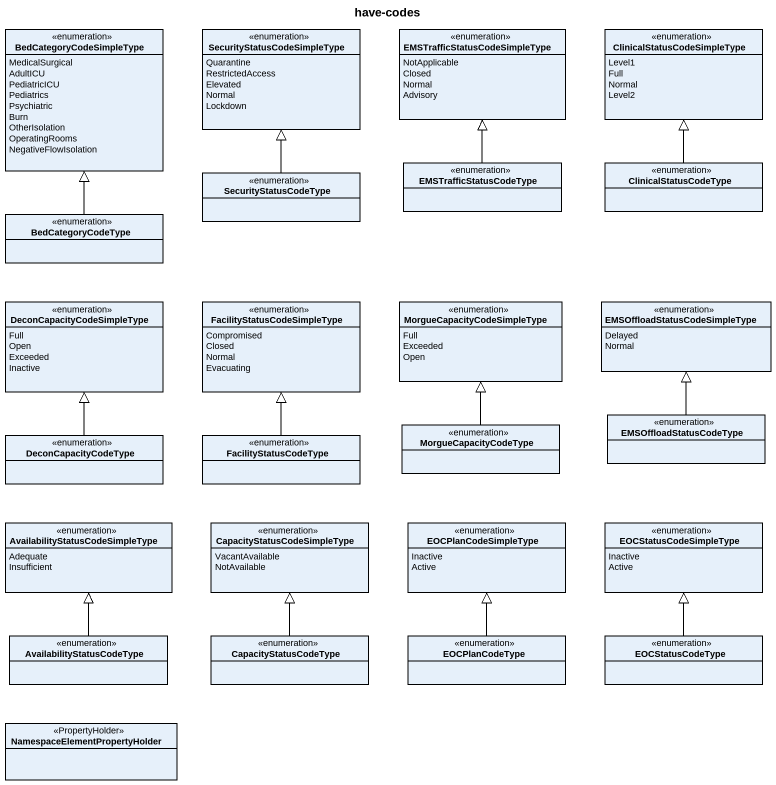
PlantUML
@startuml
title have-codes
hide circle
hide empty members
enum BedCategoryCodeSimpleType {
  MedicalSurgical
  AdultICU
  PediatricICU
  Pediatrics
  Psychiatric
  Burn
  OtherIsolation
  OperatingRooms
  NegativeFlowIsolation
}
enum SecurityStatusCodeSimpleType {
  Quarantine
  RestrictedAccess
  Elevated
  Normal
  Lockdown
}
enum "EMSTrafficStatusCodeSimpleType" as EMSTrafficStatusCodeSimpleTy {
  NotApplicable
  Closed
  Normal
  Advisory
}
enum ClinicalStatusCodeSimpleType {
  Level1
  Full
  Normal
  Level2
}
enum EMSTrafficStatusCodeType
enum ClinicalStatusCodeType
enum SecurityStatusCodeType
enum BedCategoryCodeType
enum DeconCapacityCodeSimpleType {
  Full
  Open
  Exceeded
  Inactive
}
enum FacilityStatusCodeSimpleType {
  Compromised
  Closed
  Normal
  Evacuating
}
enum MorgueCapacityCodeSimpleType {
  Full
  Exceeded
  Open
}
enum "EMSOffloadStatusCodeSimpleType" as EMSOffloadStatusCodeSimpleTy {
  Delayed
  Normal
}
enum DeconCapacityCodeType
enum FacilityStatusCodeType
enum MorgueCapacityCodeType
enum EMSOffloadStatusCodeType
enum "AvailabilityStatusCodeSimpleType" as AvailabilityStatusCodeSimple {
  Adequate
  Insufficient
}
enum CapacityStatusCodeSimpleType {
  VacantAvailable
  NotAvailable
}
enum EOCPlanCodeSimpleType {
  Inactive
  Active
}
enum EOCStatusCodeSimpleType {
  Inactive
  Active
}
enum AvailabilityStatusCodeType
enum CapacityStatusCodeType
enum EOCPlanCodeType
enum EOCStatusCodeType
class "NamespaceElementPropertyHolder" as NamespaceElementPropertyHold <<PropertyHolder>>
EMSTrafficStatusCodeType -up-|> EMSTrafficStatusCodeSimpleTy
ClinicalStatusCodeType -up-|> ClinicalStatusCodeSimpleType
SecurityStatusCodeType -up-|> SecurityStatusCodeSimpleType
BedCategoryCodeType -up-|> BedCategoryCodeSimpleType
DeconCapacityCodeType -up-|> DeconCapacityCodeSimpleType
FacilityStatusCodeType -up-|> FacilityStatusCodeSimpleType
MorgueCapacityCodeType -up-|> MorgueCapacityCodeSimpleType
EMSOffloadStatusCodeType -up-|> EMSOffloadStatusCodeSimpleTy
AvailabilityStatusCodeType -up-|> AvailabilityStatusCodeSimple
CapacityStatusCodeType -up-|> CapacityStatusCodeSimpleType
EOCPlanCodeType -up-|> EOCPlanCodeSimpleType
EOCStatusCodeType -up-|> EOCStatusCodeSimpleType
@enduml
